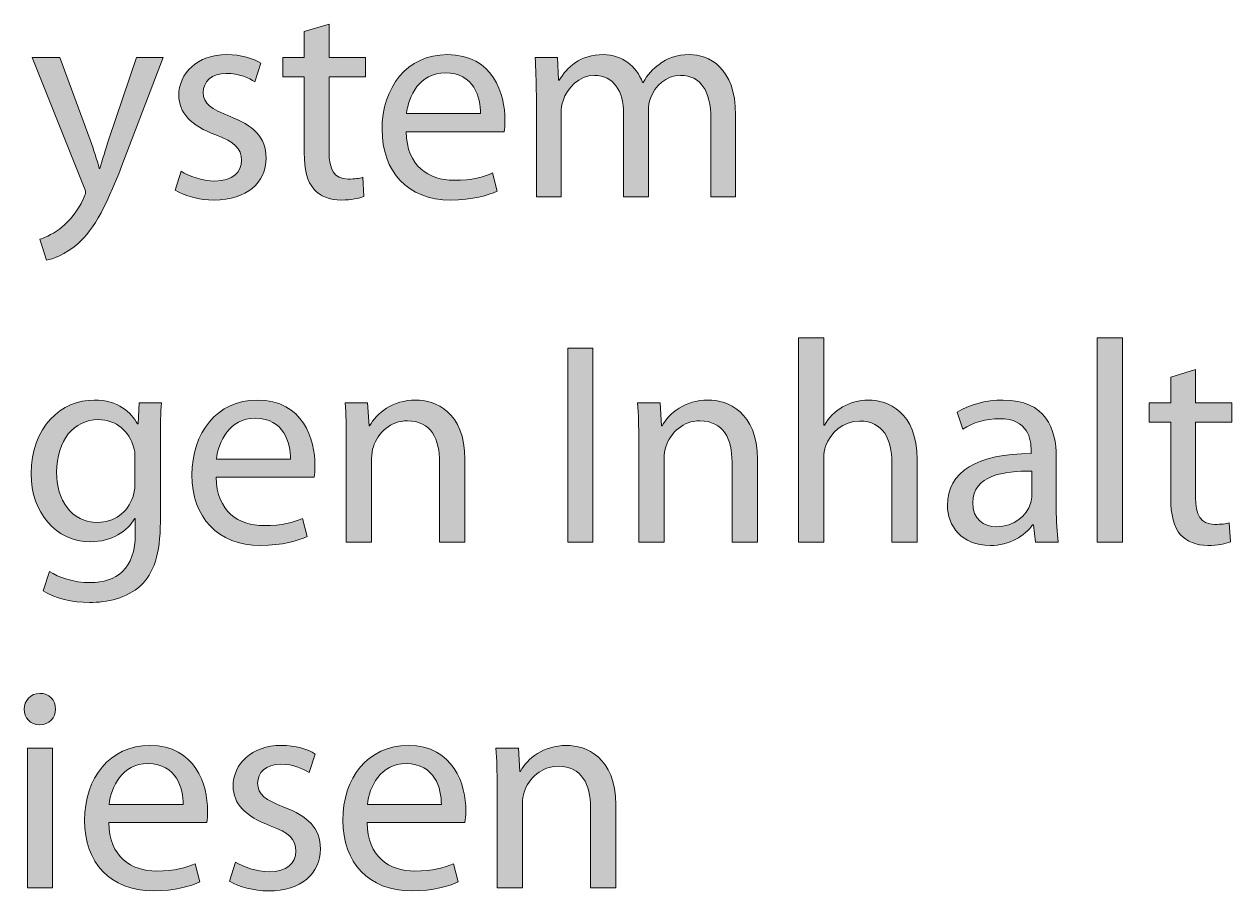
# Model space of a CAD drawing. Header units: inches. Extents: x 0 to 395, y 0 to 191.
# Drawn here: x 365.79 to 385.93, y 5.8 to 20.26 of the extents above; entities that cross this region are included whole.
import ezdxf

# ---------------------------------------------------------------- set-up
doc = ezdxf.new("R2010")
doc.units = ezdxf.units.IN
doc.header["$MEASUREMENT"] = 0
doc.layers.add('Template', color=7, linetype='Continuous')

# ---------------------------------------------------------------- blocks, each defined once
blk = doc.blocks.new('block 34')
at = {"layer": 'Template', "true_color": 0xf6921e}
h = blk.add_hatch(color=30, dxfattribs=at)
h.dxf.hatch_style = 2
edge = h.paths.add_edge_path()
edge.add_spline(control_points=[(370.876, 20.258), (370.876, 20.258), (370.876, 19.701), (370.876, 19.701), (370.876, 19.701), (371.481, 19.701), (371.481, 19.701), (371.481, 19.701), (371.481, 19.379), (371.481, 19.379), (371.481, 19.379), (370.876, 19.379), (370.876, 19.379), (370.876, 19.379), (370.876, 18.126), (370.876, 18.126), (370.876, 17.838), (370.958, 17.675), (371.192, 17.675), (371.308, 17.675), (371.375, 17.684), (371.438, 17.704), (371.438, 17.704), (371.457, 17.382), (371.457, 17.382), (371.375, 17.353), (371.246, 17.324), (371.082, 17.324), (370.885, 17.324), (370.727, 17.392), (370.626, 17.502), (370.511, 17.632), (370.463, 17.838), (370.463, 18.112), (370.463, 18.112), (370.463, 19.379), (370.463, 19.379), (370.463, 19.379), (370.103, 19.379), (370.103, 19.379), (370.103, 19.379), (370.103, 19.701), (370.103, 19.701), (370.103, 19.701), (370.463, 19.701), (370.463, 19.701), (370.463, 19.701), (370.463, 20.133), (370.463, 20.133), (370.463, 20.133), (370.876, 20.258), (370.876, 20.258)], knot_values=[0, 0, 0, 0, 1, 1, 1, 2, 2, 2, 3, 3, 3, 4, 4, 4, 5, 5, 5, 6, 6, 6, 7, 7, 7, 8, 8, 8, 9, 9, 9, 10, 10, 10, 11, 11, 11, 12, 12, 12, 13, 13, 13, 14, 14, 14, 15, 15, 15, 16, 16, 16, 17, 17, 17, 17], degree=3, periodic=1)
h = blk.add_hatch(color=30, dxfattribs=at)
h.dxf.hatch_style = 2
edge = h.paths.add_edge_path()
edge.add_spline(control_points=[(368.408, 17.804), (368.538, 17.727), (368.759, 17.641), (368.97, 17.641), (369.273, 17.641), (369.417, 17.79), (369.417, 17.987), (369.417, 18.188), (369.297, 18.294), (368.989, 18.41), (368.567, 18.563), (368.37, 18.789), (368.37, 19.067), (368.37, 19.442), (368.677, 19.749), (369.172, 19.749), (369.407, 19.749), (369.614, 19.687), (369.739, 19.605), (369.739, 19.605), (369.637, 19.298), (369.637, 19.298), (369.546, 19.355), (369.378, 19.437), (369.162, 19.437), (368.913, 19.437), (368.778, 19.293), (368.778, 19.12), (368.778, 18.928), (368.913, 18.842), (369.215, 18.721), (369.614, 18.573), (369.825, 18.371), (369.825, 18.025), (369.825, 17.612), (369.503, 17.324), (368.961, 17.324), (368.706, 17.324), (368.471, 17.392), (368.308, 17.488), (368.308, 17.488), (368.408, 17.804), (368.408, 17.804)], knot_values=[0, 0, 0, 0, 1, 1, 1, 2, 2, 2, 3, 3, 3, 4, 4, 4, 5, 5, 5, 6, 6, 6, 7, 7, 7, 8, 8, 8, 9, 9, 9, 10, 10, 10, 11, 11, 11, 12, 12, 12, 13, 13, 13, 14, 14, 14, 14], degree=3, periodic=1)
h = blk.add_hatch(color=30, dxfattribs=at)
h.dxf.hatch_style = 2
edge = h.paths.add_edge_path()
edge.add_spline(control_points=[(372.162, 18.462), (372.172, 17.891), (372.532, 17.655), (372.959, 17.655), (373.262, 17.655), (373.449, 17.708), (373.603, 17.776), (373.603, 17.776), (373.679, 17.473), (373.679, 17.473), (373.53, 17.406), (373.271, 17.324), (372.902, 17.324), (372.186, 17.324), (371.759, 17.799), (371.759, 18.501), (371.759, 19.202), (372.172, 19.749), (372.849, 19.749), (373.612, 19.749), (373.809, 19.087), (373.809, 18.659), (373.809, 18.573), (373.804, 18.51), (373.795, 18.462), (373.795, 18.462), (372.162, 18.462), (372.162, 18.462)], knot_values=[0, 0, 0, 0, 1, 1, 1, 2, 2, 2, 3, 3, 3, 4, 4, 4, 5, 5, 5, 6, 6, 6, 7, 7, 7, 8, 8, 8, 9, 9, 9, 9], degree=3, periodic=1)
edge = h.paths.add_edge_path()
edge.add_spline(control_points=[(373.401, 18.765), (373.406, 19.029), (373.291, 19.447), (372.815, 19.447), (372.383, 19.447), (372.201, 19.058), (372.167, 18.765), (372.167, 18.765), (373.401, 18.765), (373.401, 18.765)], knot_values=[0, 0, 0, 0, 1, 1, 1, 2, 2, 2, 3, 3, 3, 3], degree=3, periodic=1)
h = blk.add_hatch(color=30, dxfattribs=at)
h.dxf.hatch_style = 2
edge = h.paths.add_edge_path()
edge.add_spline(control_points=[(374.332, 19.072), (374.332, 19.317), (374.322, 19.509), (374.312, 19.701), (374.312, 19.701), (374.682, 19.701), (374.682, 19.701), (374.682, 19.701), (374.701, 19.322), (374.701, 19.322), (374.701, 19.322), (374.715, 19.322), (374.715, 19.322), (374.845, 19.543), (375.061, 19.749), (375.45, 19.749), (375.762, 19.749), (376.003, 19.557), (376.103, 19.283), (376.103, 19.283), (376.113, 19.283), (376.113, 19.283), (376.185, 19.418), (376.281, 19.514), (376.377, 19.586), (376.516, 19.691), (376.665, 19.749), (376.886, 19.749), (377.198, 19.749), (377.654, 19.547), (377.654, 18.741), (377.654, 18.741), (377.654, 17.377), (377.654, 17.377), (377.654, 17.377), (377.241, 17.377), (377.241, 17.377), (377.241, 17.377), (377.241, 18.688), (377.241, 18.688), (377.241, 19.139), (377.073, 19.403), (376.737, 19.403), (376.492, 19.403), (376.31, 19.226), (376.233, 19.024), (376.214, 18.961), (376.199, 18.889), (376.199, 18.813), (376.199, 18.813), (376.199, 17.377), (376.199, 17.377), (376.199, 17.377), (375.786, 17.377), (375.786, 17.377), (375.786, 17.377), (375.786, 18.77), (375.786, 18.77), (375.786, 19.139), (375.623, 19.403), (375.301, 19.403), (375.042, 19.403), (374.845, 19.192), (374.778, 18.981), (374.754, 18.923), (374.744, 18.846), (374.744, 18.774), (374.744, 18.774), (374.744, 17.377), (374.744, 17.377), (374.744, 17.377), (374.332, 17.377), (374.332, 17.377), (374.332, 17.377), (374.332, 19.072), (374.332, 19.072)], knot_values=[0, 0, 0, 0, 1, 1, 1, 2, 2, 2, 3, 3, 3, 4, 4, 4, 5, 5, 5, 6, 6, 6, 7, 7, 7, 8, 8, 8, 9, 9, 9, 10, 10, 10, 11, 11, 11, 12, 12, 12, 13, 13, 13, 14, 14, 14, 15, 15, 15, 16, 16, 16, 17, 17, 17, 18, 18, 18, 19, 19, 19, 20, 20, 20, 21, 21, 21, 22, 22, 22, 23, 23, 23, 24, 24, 24, 25, 25, 25, 25], degree=3, periodic=1)
h = blk.add_hatch(color=30, dxfattribs=at)
h.dxf.hatch_style = 2
edge = h.paths.add_edge_path()
edge.add_spline(control_points=[(366.388, 19.701), (366.388, 19.701), (366.892, 18.328), (366.892, 18.328), (366.95, 18.174), (367.007, 17.992), (367.045, 17.852), (367.045, 17.852), (367.055, 17.852), (367.055, 17.852), (367.098, 17.992), (367.146, 18.169), (367.204, 18.338), (367.204, 18.338), (367.665, 19.701), (367.665, 19.701), (367.665, 19.701), (368.111, 19.701), (368.111, 19.701), (368.111, 19.701), (367.478, 18.044), (367.478, 18.044), (367.175, 17.248), (366.969, 16.844), (366.68, 16.59), (366.469, 16.412), (366.267, 16.34), (366.162, 16.321), (366.162, 16.321), (366.056, 16.671), (366.056, 16.671), (366.162, 16.705), (366.301, 16.772), (366.426, 16.878), (366.541, 16.969), (366.68, 17.132), (366.781, 17.348), (366.801, 17.392), (366.815, 17.425), (366.815, 17.449), (366.815, 17.473), (366.806, 17.507), (366.781, 17.56), (366.781, 17.56), (365.927, 19.701), (365.927, 19.701), (365.927, 19.701), (366.388, 19.701), (366.388, 19.701)], knot_values=[0, 0, 0, 0, 1, 1, 1, 2, 2, 2, 3, 3, 3, 4, 4, 4, 5, 5, 5, 6, 6, 6, 7, 7, 7, 8, 8, 8, 9, 9, 9, 10, 10, 10, 11, 11, 11, 12, 12, 12, 13, 13, 13, 14, 14, 14, 15, 15, 15, 16, 16, 16, 16], degree=3, periodic=1)
h = blk.add_hatch(color=30, dxfattribs=at)
h.dxf.hatch_style = 2
edge = h.paths.add_edge_path()
edge.add_spline(control_points=[(378.703, 15.026), (378.703, 15.026), (379.126, 15.026), (379.126, 15.026), (379.126, 15.026), (379.126, 13.571), (379.126, 13.571), (379.126, 13.571), (379.135, 13.571), (379.135, 13.571), (379.203, 13.691), (379.308, 13.802), (379.438, 13.874), (379.563, 13.946), (379.712, 13.989), (379.87, 13.989), (380.182, 13.989), (380.682, 13.797), (380.682, 13), (380.682, 13), (380.682, 11.617), (380.682, 11.617), (380.682, 11.617), (380.259, 11.617), (380.259, 11.617), (380.259, 11.617), (380.259, 12.952), (380.259, 12.952), (380.259, 13.326), (380.12, 13.638), (379.721, 13.638), (379.448, 13.638), (379.236, 13.446), (379.155, 13.221), (379.131, 13.158), (379.126, 13.096), (379.126, 13.019), (379.126, 13.019), (379.126, 11.617), (379.126, 11.617), (379.126, 11.617), (378.703, 11.617), (378.703, 11.617), (378.703, 11.617), (378.703, 15.026), (378.703, 15.026)], knot_values=[0, 0, 0, 0, 1, 1, 1, 2, 2, 2, 3, 3, 3, 4, 4, 4, 5, 5, 5, 6, 6, 6, 7, 7, 7, 8, 8, 8, 9, 9, 9, 10, 10, 10, 11, 11, 11, 12, 12, 12, 13, 13, 13, 14, 14, 14, 15, 15, 15, 15], degree=3, periodic=1)
h = blk.add_hatch(color=30, dxfattribs=at)
h.dxf.hatch_style = 2
h.paths.add_polyline_path([(383.681, 15.026), (384.103, 15.026), (384.103, 11.617), (383.681, 11.617)])
h = blk.add_hatch(color=30, dxfattribs=at)
h.dxf.hatch_style = 2
h.paths.add_polyline_path([(375.276, 14.853), (375.276, 11.617), (374.854, 11.617), (374.854, 14.853)])
h = blk.add_hatch(color=30, dxfattribs=at)
h.dxf.hatch_style = 2
edge = h.paths.add_edge_path()
edge.add_spline(control_points=[(385.323, 14.498), (385.323, 14.498), (385.323, 13.941), (385.323, 13.941), (385.323, 13.941), (385.928, 13.941), (385.928, 13.941), (385.928, 13.941), (385.928, 13.619), (385.928, 13.619), (385.928, 13.619), (385.323, 13.619), (385.323, 13.619), (385.323, 13.619), (385.323, 12.366), (385.323, 12.366), (385.323, 12.078), (385.404, 11.915), (385.64, 11.915), (385.755, 11.915), (385.822, 11.924), (385.884, 11.943), (385.884, 11.943), (385.904, 11.622), (385.904, 11.622), (385.822, 11.593), (385.692, 11.564), (385.529, 11.564), (385.332, 11.564), (385.174, 11.631), (385.073, 11.742), (384.958, 11.871), (384.909, 12.078), (384.909, 12.351), (384.909, 12.351), (384.909, 13.619), (384.909, 13.619), (384.909, 13.619), (384.55, 13.619), (384.55, 13.619), (384.55, 13.619), (384.55, 13.941), (384.55, 13.941), (384.55, 13.941), (384.909, 13.941), (384.909, 13.941), (384.909, 13.941), (384.909, 14.373), (384.909, 14.373), (384.909, 14.373), (385.323, 14.498), (385.323, 14.498)], knot_values=[0, 0, 0, 0, 1, 1, 1, 2, 2, 2, 3, 3, 3, 4, 4, 4, 5, 5, 5, 6, 6, 6, 7, 7, 7, 8, 8, 8, 9, 9, 9, 10, 10, 10, 11, 11, 11, 12, 12, 12, 13, 13, 13, 14, 14, 14, 15, 15, 15, 16, 16, 16, 17, 17, 17, 17], degree=3, periodic=1)
h = blk.add_hatch(color=30, dxfattribs=at)
h.dxf.hatch_style = 2
edge = h.paths.add_edge_path()
edge.add_spline(control_points=[(368.063, 11.958), (368.063, 11.42), (367.952, 11.098), (367.732, 10.892), (367.501, 10.685), (367.174, 10.613), (366.882, 10.613), (366.603, 10.613), (366.296, 10.68), (366.109, 10.806), (366.109, 10.806), (366.214, 11.132), (366.214, 11.132), (366.368, 11.031), (366.608, 10.945), (366.896, 10.945), (367.328, 10.945), (367.645, 11.17), (367.645, 11.761), (367.645, 11.761), (367.645, 12.015), (367.645, 12.015), (367.645, 12.015), (367.635, 12.015), (367.635, 12.015), (367.511, 11.799), (367.256, 11.626), (366.896, 11.626), (366.32, 11.626), (365.907, 12.116), (365.907, 12.76), (365.907, 13.547), (366.421, 13.989), (366.958, 13.989), (367.362, 13.989), (367.578, 13.782), (367.683, 13.59), (367.683, 13.59), (367.693, 13.59), (367.693, 13.59), (367.693, 13.59), (367.707, 13.941), (367.707, 13.941), (367.707, 13.941), (368.082, 13.941), (368.082, 13.941), (368.068, 13.778), (368.063, 13.585), (368.063, 13.307), (368.063, 13.307), (368.063, 11.958), (368.063, 11.958)], knot_values=[0, 0, 0, 0, 1, 1, 1, 2, 2, 2, 3, 3, 3, 4, 4, 4, 5, 5, 5, 6, 6, 6, 7, 7, 7, 8, 8, 8, 9, 9, 9, 10, 10, 10, 11, 11, 11, 12, 12, 12, 13, 13, 13, 14, 14, 14, 15, 15, 15, 16, 16, 16, 17, 17, 17, 17], degree=3, periodic=1)
edge = h.paths.add_edge_path()
edge.add_spline(control_points=[(367.64, 13.024), (367.64, 13.096), (367.635, 13.158), (367.616, 13.211), (367.539, 13.461), (367.338, 13.662), (367.026, 13.662), (366.622, 13.662), (366.334, 13.321), (366.334, 12.784), (366.334, 12.328), (366.57, 11.948), (367.021, 11.948), (367.285, 11.948), (367.52, 12.112), (367.607, 12.38), (367.631, 12.452), (367.64, 12.534), (367.64, 12.606), (367.64, 12.606), (367.64, 13.024), (367.64, 13.024)], knot_values=[0, 0, 0, 0, 1, 1, 1, 2, 2, 2, 3, 3, 3, 4, 4, 4, 5, 5, 5, 6, 6, 6, 7, 7, 7, 7], degree=3, periodic=1)
h = blk.add_hatch(color=30, dxfattribs=at)
h.dxf.hatch_style = 2
edge = h.paths.add_edge_path()
edge.add_spline(control_points=[(368.993, 12.702), (369.003, 12.131), (369.363, 11.895), (369.79, 11.895), (370.093, 11.895), (370.28, 11.948), (370.434, 12.015), (370.434, 12.015), (370.511, 11.713), (370.511, 11.713), (370.362, 11.646), (370.102, 11.564), (369.733, 11.564), (369.017, 11.564), (368.59, 12.039), (368.59, 12.74), (368.59, 13.441), (369.003, 13.989), (369.68, 13.989), (370.444, 13.989), (370.641, 13.326), (370.641, 12.899), (370.641, 12.812), (370.636, 12.75), (370.626, 12.702), (370.626, 12.702), (368.993, 12.702), (368.993, 12.702)], knot_values=[0, 0, 0, 0, 1, 1, 1, 2, 2, 2, 3, 3, 3, 4, 4, 4, 5, 5, 5, 6, 6, 6, 7, 7, 7, 8, 8, 8, 9, 9, 9, 9], degree=3, periodic=1)
edge = h.paths.add_edge_path()
edge.add_spline(control_points=[(370.232, 13.005), (370.237, 13.268), (370.122, 13.686), (369.646, 13.686), (369.214, 13.686), (369.032, 13.297), (368.998, 13.005), (368.998, 13.005), (370.232, 13.005), (370.232, 13.005)], knot_values=[0, 0, 0, 0, 1, 1, 1, 2, 2, 2, 3, 3, 3, 3], degree=3, periodic=1)
h = blk.add_hatch(color=30, dxfattribs=at)
h.dxf.hatch_style = 2
edge = h.paths.add_edge_path()
edge.add_spline(control_points=[(371.163, 13.312), (371.163, 13.557), (371.158, 13.749), (371.144, 13.941), (371.144, 13.941), (371.518, 13.941), (371.518, 13.941), (371.518, 13.941), (371.542, 13.557), (371.542, 13.557), (371.542, 13.557), (371.552, 13.557), (371.552, 13.557), (371.667, 13.773), (371.936, 13.989), (372.32, 13.989), (372.641, 13.989), (373.141, 13.797), (373.141, 13), (373.141, 13), (373.141, 11.617), (373.141, 11.617), (373.141, 11.617), (372.719, 11.617), (372.719, 11.617), (372.719, 11.617), (372.719, 12.957), (372.719, 12.957), (372.719, 13.331), (372.58, 13.643), (372.181, 13.643), (371.907, 13.643), (371.691, 13.446), (371.614, 13.211), (371.595, 13.158), (371.585, 13.086), (371.585, 13.014), (371.585, 13.014), (371.585, 11.617), (371.585, 11.617), (371.585, 11.617), (371.163, 11.617), (371.163, 11.617), (371.163, 11.617), (371.163, 13.312), (371.163, 13.312)], knot_values=[0, 0, 0, 0, 1, 1, 1, 2, 2, 2, 3, 3, 3, 4, 4, 4, 5, 5, 5, 6, 6, 6, 7, 7, 7, 8, 8, 8, 9, 9, 9, 10, 10, 10, 11, 11, 11, 12, 12, 12, 13, 13, 13, 14, 14, 14, 15, 15, 15, 15], degree=3, periodic=1)
h = blk.add_hatch(color=30, dxfattribs=at)
h.dxf.hatch_style = 2
edge = h.paths.add_edge_path()
edge.add_spline(control_points=[(376.04, 13.312), (376.04, 13.557), (376.035, 13.749), (376.02, 13.941), (376.02, 13.941), (376.395, 13.941), (376.395, 13.941), (376.395, 13.941), (376.419, 13.557), (376.419, 13.557), (376.419, 13.557), (376.428, 13.557), (376.428, 13.557), (376.544, 13.773), (376.813, 13.989), (377.197, 13.989), (377.518, 13.989), (378.018, 13.797), (378.018, 13), (378.018, 13), (378.018, 11.617), (378.018, 11.617), (378.018, 11.617), (377.595, 11.617), (377.595, 11.617), (377.595, 11.617), (377.595, 12.957), (377.595, 12.957), (377.595, 13.331), (377.456, 13.643), (377.057, 13.643), (376.784, 13.643), (376.568, 13.446), (376.491, 13.211), (376.472, 13.158), (376.462, 13.086), (376.462, 13.014), (376.462, 13.014), (376.462, 11.617), (376.462, 11.617), (376.462, 11.617), (376.04, 11.617), (376.04, 11.617), (376.04, 11.617), (376.04, 13.312), (376.04, 13.312)], knot_values=[0, 0, 0, 0, 1, 1, 1, 2, 2, 2, 3, 3, 3, 4, 4, 4, 5, 5, 5, 6, 6, 6, 7, 7, 7, 8, 8, 8, 9, 9, 9, 10, 10, 10, 11, 11, 11, 12, 12, 12, 13, 13, 13, 14, 14, 14, 15, 15, 15, 15], degree=3, periodic=1)
h = blk.add_hatch(color=30, dxfattribs=at)
h.dxf.hatch_style = 2
edge = h.paths.add_edge_path()
edge.add_spline(control_points=[(383, 12.174), (383, 11.972), (383.01, 11.775), (383.034, 11.617), (383.034, 11.617), (382.654, 11.617), (382.654, 11.617), (382.654, 11.617), (382.621, 11.91), (382.621, 11.91), (382.621, 11.91), (382.606, 11.91), (382.606, 11.91), (382.477, 11.727), (382.227, 11.564), (381.896, 11.564), (381.425, 11.564), (381.185, 11.895), (381.185, 12.231), (381.185, 12.793), (381.684, 13.101), (382.582, 13.096), (382.582, 13.096), (382.582, 13.144), (382.582, 13.144), (382.582, 13.331), (382.53, 13.681), (382.054, 13.677), (381.833, 13.677), (381.608, 13.614), (381.444, 13.504), (381.444, 13.504), (381.348, 13.787), (381.348, 13.787), (381.54, 13.907), (381.823, 13.989), (382.116, 13.989), (382.827, 13.989), (383, 13.504), (383, 13.043), (383, 13.043), (383, 12.174), (383, 12.174)], knot_values=[0, 0, 0, 0, 1, 1, 1, 2, 2, 2, 3, 3, 3, 4, 4, 4, 5, 5, 5, 6, 6, 6, 7, 7, 7, 8, 8, 8, 9, 9, 9, 10, 10, 10, 11, 11, 11, 12, 12, 12, 13, 13, 13, 14, 14, 14, 14], degree=3, periodic=1)
edge = h.paths.add_edge_path()
edge.add_spline(control_points=[(382.592, 12.803), (382.131, 12.812), (381.608, 12.731), (381.608, 12.279), (381.608, 12.001), (381.79, 11.876), (382.001, 11.876), (382.308, 11.876), (382.506, 12.068), (382.573, 12.265), (382.587, 12.313), (382.592, 12.361), (382.592, 12.4), (382.592, 12.4), (382.592, 12.803), (382.592, 12.803)], knot_values=[0, 0, 0, 0, 1, 1, 1, 2, 2, 2, 3, 3, 3, 4, 4, 4, 5, 5, 5, 5], degree=3, periodic=1)
h = blk.add_hatch(color=30, dxfattribs=at)
h.dxf.hatch_style = 2
edge = h.paths.add_edge_path()
edge.add_spline(control_points=[(366.316, 8.834), (366.316, 8.69), (366.214, 8.575), (366.047, 8.575), (365.893, 8.575), (365.792, 8.69), (365.792, 8.834), (365.792, 8.978), (365.898, 9.098), (366.056, 9.098), (366.21, 9.098), (366.316, 8.983), (366.316, 8.834)], knot_values=[0, 0, 0, 0, 1, 1, 1, 2, 2, 2, 3, 3, 3, 4, 4, 4, 4], degree=3, periodic=1)
h.paths.add_polyline_path([(365.845, 5.857), (365.845, 8.181), (366.267, 8.181), (366.267, 5.857)])
h = blk.add_hatch(color=30, dxfattribs=at)
h.dxf.hatch_style = 2
edge = h.paths.add_edge_path()
edge.add_spline(control_points=[(367.203, 6.942), (367.213, 6.371), (367.573, 6.135), (368, 6.135), (368.303, 6.135), (368.49, 6.188), (368.644, 6.256), (368.644, 6.256), (368.72, 5.953), (368.72, 5.953), (368.571, 5.886), (368.312, 5.804), (367.943, 5.804), (367.227, 5.804), (366.8, 6.28), (366.8, 6.98), (366.8, 7.682), (367.213, 8.229), (367.89, 8.229), (368.653, 8.229), (368.85, 7.566), (368.85, 7.139), (368.85, 7.052), (368.845, 6.99), (368.836, 6.942), (368.836, 6.942), (367.203, 6.942), (367.203, 6.942)], knot_values=[0, 0, 0, 0, 1, 1, 1, 2, 2, 2, 3, 3, 3, 4, 4, 4, 5, 5, 5, 6, 6, 6, 7, 7, 7, 8, 8, 8, 9, 9, 9, 9], degree=3, periodic=1)
edge = h.paths.add_edge_path()
edge.add_spline(control_points=[(368.442, 7.245), (368.447, 7.509), (368.332, 7.926), (367.856, 7.926), (367.424, 7.926), (367.242, 7.538), (367.208, 7.245), (367.208, 7.245), (368.442, 7.245), (368.442, 7.245)], knot_values=[0, 0, 0, 0, 1, 1, 1, 2, 2, 2, 3, 3, 3, 3], degree=3, periodic=1)
h = blk.add_hatch(color=30, dxfattribs=at)
h.dxf.hatch_style = 2
edge = h.paths.add_edge_path()
edge.add_spline(control_points=[(369.315, 6.284), (369.444, 6.207), (369.666, 6.121), (369.877, 6.121), (370.179, 6.121), (370.323, 6.27), (370.323, 6.467), (370.323, 6.668), (370.203, 6.774), (369.896, 6.89), (369.473, 7.043), (369.276, 7.269), (369.276, 7.547), (369.276, 7.922), (369.584, 8.229), (370.078, 8.229), (370.314, 8.229), (370.52, 8.167), (370.645, 8.085), (370.645, 8.085), (370.544, 7.778), (370.544, 7.778), (370.453, 7.835), (370.285, 7.917), (370.069, 7.917), (369.819, 7.917), (369.685, 7.773), (369.685, 7.6), (369.685, 7.408), (369.819, 7.322), (370.122, 7.202), (370.52, 7.052), (370.732, 6.851), (370.732, 6.505), (370.732, 6.092), (370.41, 5.804), (369.867, 5.804), (369.613, 5.804), (369.378, 5.871), (369.214, 5.968), (369.214, 5.968), (369.315, 6.284), (369.315, 6.284)], knot_values=[0, 0, 0, 0, 1, 1, 1, 2, 2, 2, 3, 3, 3, 4, 4, 4, 5, 5, 5, 6, 6, 6, 7, 7, 7, 8, 8, 8, 9, 9, 9, 10, 10, 10, 11, 11, 11, 12, 12, 12, 13, 13, 13, 14, 14, 14, 14], degree=3, periodic=1)
h = blk.add_hatch(color=30, dxfattribs=at)
h.dxf.hatch_style = 2
edge = h.paths.add_edge_path()
edge.add_spline(control_points=[(371.509, 6.942), (371.518, 6.371), (371.878, 6.135), (372.306, 6.135), (372.608, 6.135), (372.796, 6.188), (372.949, 6.256), (372.949, 6.256), (373.026, 5.953), (373.026, 5.953), (372.877, 5.886), (372.618, 5.804), (372.248, 5.804), (371.533, 5.804), (371.105, 6.28), (371.105, 6.98), (371.105, 7.682), (371.518, 8.229), (372.195, 8.229), (372.959, 8.229), (373.156, 7.566), (373.156, 7.139), (373.156, 7.052), (373.151, 6.99), (373.141, 6.942), (373.141, 6.942), (371.509, 6.942), (371.509, 6.942)], knot_values=[0, 0, 0, 0, 1, 1, 1, 2, 2, 2, 3, 3, 3, 4, 4, 4, 5, 5, 5, 6, 6, 6, 7, 7, 7, 8, 8, 8, 9, 9, 9, 9], degree=3, periodic=1)
edge = h.paths.add_edge_path()
edge.add_spline(control_points=[(372.748, 7.245), (372.752, 7.509), (372.637, 7.926), (372.162, 7.926), (371.73, 7.926), (371.547, 7.538), (371.514, 7.245), (371.514, 7.245), (372.748, 7.245), (372.748, 7.245)], knot_values=[0, 0, 0, 0, 1, 1, 1, 2, 2, 2, 3, 3, 3, 3], degree=3, periodic=1)
h = blk.add_hatch(color=30, dxfattribs=at)
h.dxf.hatch_style = 2
edge = h.paths.add_edge_path()
edge.add_spline(control_points=[(373.678, 7.552), (373.678, 7.797), (373.673, 7.989), (373.659, 8.181), (373.659, 8.181), (374.033, 8.181), (374.033, 8.181), (374.033, 8.181), (374.057, 7.797), (374.057, 7.797), (374.057, 7.797), (374.067, 7.797), (374.067, 7.797), (374.182, 8.013), (374.451, 8.229), (374.835, 8.229), (375.157, 8.229), (375.656, 8.037), (375.656, 7.24), (375.656, 7.24), (375.656, 5.857), (375.656, 5.857), (375.656, 5.857), (375.234, 5.857), (375.234, 5.857), (375.234, 5.857), (375.234, 7.197), (375.234, 7.197), (375.234, 7.571), (375.094, 7.883), (374.696, 7.883), (374.422, 7.883), (374.206, 7.686), (374.129, 7.451), (374.11, 7.398), (374.101, 7.326), (374.101, 7.254), (374.101, 7.254), (374.101, 5.857), (374.101, 5.857), (374.101, 5.857), (373.678, 5.857), (373.678, 5.857), (373.678, 5.857), (373.678, 7.552), (373.678, 7.552)], knot_values=[0, 0, 0, 0, 1, 1, 1, 2, 2, 2, 3, 3, 3, 4, 4, 4, 5, 5, 5, 6, 6, 6, 7, 7, 7, 8, 8, 8, 9, 9, 9, 10, 10, 10, 11, 11, 11, 12, 12, 12, 13, 13, 13, 14, 14, 14, 15, 15, 15, 15], degree=3, periodic=1)
at = {"layer": 'Template', "lineweight": 0}
for points in [[(383.681, 15.026), (384.103, 15.026), (384.103, 11.617), (383.681, 11.617), (383.681, 15.026)], [(375.276, 14.853), (375.276, 11.617), (374.854, 11.617), (374.854, 14.853), (375.276, 14.853)], [(365.845, 5.857), (365.845, 8.181), (366.267, 8.181), (366.267, 5.857), (365.845, 5.857)]]:
    blk.add_lwpolyline(points, dxfattribs=at)
for points, knots in [([(370.876, 20.258), (370.876, 20.258), (370.876, 19.701), (370.876, 19.701), (370.876, 19.701), (371.481, 19.701), (371.481, 19.701), (371.481, 19.701), (371.481, 19.379), (371.481, 19.379), (371.481, 19.379), (370.876, 19.379), (370.876, 19.379), (370.876, 19.379), (370.876, 18.126), (370.876, 18.126), (370.876, 17.838), (370.958, 17.675), (371.192, 17.675), (371.308, 17.675), (371.375, 17.684), (371.438, 17.704), (371.438, 17.704), (371.457, 17.382), (371.457, 17.382), (371.375, 17.353), (371.246, 17.324), (371.082, 17.324), (370.885, 17.324), (370.727, 17.392), (370.626, 17.502), (370.511, 17.632), (370.463, 17.838), (370.463, 18.112), (370.463, 18.112), (370.463, 19.379), (370.463, 19.379), (370.463, 19.379), (370.103, 19.379), (370.103, 19.379), (370.103, 19.379), (370.103, 19.701), (370.103, 19.701), (370.103, 19.701), (370.463, 19.701), (370.463, 19.701), (370.463, 19.701), (370.463, 20.133), (370.463, 20.133), (370.463, 20.133), (370.876, 20.258), (370.876, 20.258)], [0, 0, 0, 0, 1, 1, 1, 2, 2, 2, 3, 3, 3, 4, 4, 4, 5, 5, 5, 6, 6, 6, 7, 7, 7, 8, 8, 8, 9, 9, 9, 10, 10, 10, 11, 11, 11, 12, 12, 12, 13, 13, 13, 14, 14, 14, 15, 15, 15, 16, 16, 16, 17, 17, 17, 17]), ([(368.408, 17.804), (368.538, 17.727), (368.759, 17.641), (368.97, 17.641), (369.273, 17.641), (369.417, 17.79), (369.417, 17.987), (369.417, 18.188), (369.297, 18.294), (368.989, 18.41), (368.567, 18.563), (368.37, 18.789), (368.37, 19.067), (368.37, 19.442), (368.677, 19.749), (369.172, 19.749), (369.407, 19.749), (369.614, 19.687), (369.739, 19.605), (369.739, 19.605), (369.637, 19.298), (369.637, 19.298), (369.546, 19.355), (369.378, 19.437), (369.162, 19.437), (368.913, 19.437), (368.778, 19.293), (368.778, 19.12), (368.778, 18.928), (368.913, 18.842), (369.215, 18.721), (369.614, 18.573), (369.825, 18.371), (369.825, 18.025), (369.825, 17.612), (369.503, 17.324), (368.961, 17.324), (368.706, 17.324), (368.471, 17.392), (368.308, 17.488), (368.308, 17.488), (368.408, 17.804), (368.408, 17.804)], [0, 0, 0, 0, 1, 1, 1, 2, 2, 2, 3, 3, 3, 4, 4, 4, 5, 5, 5, 6, 6, 6, 7, 7, 7, 8, 8, 8, 9, 9, 9, 10, 10, 10, 11, 11, 11, 12, 12, 12, 13, 13, 13, 14, 14, 14, 14]), ([(372.162, 18.462), (372.172, 17.891), (372.532, 17.655), (372.959, 17.655), (373.262, 17.655), (373.449, 17.708), (373.603, 17.776), (373.603, 17.776), (373.679, 17.473), (373.679, 17.473), (373.53, 17.406), (373.271, 17.324), (372.902, 17.324), (372.186, 17.324), (371.759, 17.799), (371.759, 18.501), (371.759, 19.202), (372.172, 19.749), (372.849, 19.749), (373.612, 19.749), (373.809, 19.087), (373.809, 18.659), (373.809, 18.573), (373.804, 18.51), (373.795, 18.462), (373.795, 18.462), (372.162, 18.462), (372.162, 18.462)], [0, 0, 0, 0, 1, 1, 1, 2, 2, 2, 3, 3, 3, 4, 4, 4, 5, 5, 5, 6, 6, 6, 7, 7, 7, 8, 8, 8, 9, 9, 9, 9]), ([(374.332, 19.072), (374.332, 19.317), (374.322, 19.509), (374.312, 19.701), (374.312, 19.701), (374.682, 19.701), (374.682, 19.701), (374.682, 19.701), (374.701, 19.322), (374.701, 19.322), (374.701, 19.322), (374.715, 19.322), (374.715, 19.322), (374.845, 19.543), (375.061, 19.749), (375.45, 19.749), (375.762, 19.749), (376.003, 19.557), (376.103, 19.283), (376.103, 19.283), (376.113, 19.283), (376.113, 19.283), (376.185, 19.418), (376.281, 19.514), (376.377, 19.586), (376.516, 19.691), (376.665, 19.749), (376.886, 19.749), (377.198, 19.749), (377.654, 19.547), (377.654, 18.741), (377.654, 18.741), (377.654, 17.377), (377.654, 17.377), (377.654, 17.377), (377.241, 17.377), (377.241, 17.377), (377.241, 17.377), (377.241, 18.688), (377.241, 18.688), (377.241, 19.139), (377.073, 19.403), (376.737, 19.403), (376.492, 19.403), (376.31, 19.226), (376.233, 19.024), (376.214, 18.961), (376.199, 18.889), (376.199, 18.813), (376.199, 18.813), (376.199, 17.377), (376.199, 17.377), (376.199, 17.377), (375.786, 17.377), (375.786, 17.377), (375.786, 17.377), (375.786, 18.77), (375.786, 18.77), (375.786, 19.139), (375.623, 19.403), (375.301, 19.403), (375.042, 19.403), (374.845, 19.192), (374.778, 18.981), (374.754, 18.923), (374.744, 18.846), (374.744, 18.774), (374.744, 18.774), (374.744, 17.377), (374.744, 17.377), (374.744, 17.377), (374.332, 17.377), (374.332, 17.377), (374.332, 17.377), (374.332, 19.072), (374.332, 19.072)], [0, 0, 0, 0, 1, 1, 1, 2, 2, 2, 3, 3, 3, 4, 4, 4, 5, 5, 5, 6, 6, 6, 7, 7, 7, 8, 8, 8, 9, 9, 9, 10, 10, 10, 11, 11, 11, 12, 12, 12, 13, 13, 13, 14, 14, 14, 15, 15, 15, 16, 16, 16, 17, 17, 17, 18, 18, 18, 19, 19, 19, 20, 20, 20, 21, 21, 21, 22, 22, 22, 23, 23, 23, 24, 24, 24, 25, 25, 25, 25]), ([(366.388, 19.701), (366.388, 19.701), (366.892, 18.328), (366.892, 18.328), (366.95, 18.174), (367.007, 17.992), (367.045, 17.852), (367.045, 17.852), (367.055, 17.852), (367.055, 17.852), (367.098, 17.992), (367.146, 18.169), (367.204, 18.338), (367.204, 18.338), (367.665, 19.701), (367.665, 19.701), (367.665, 19.701), (368.111, 19.701), (368.111, 19.701), (368.111, 19.701), (367.478, 18.044), (367.478, 18.044), (367.175, 17.248), (366.969, 16.844), (366.68, 16.59), (366.469, 16.412), (366.267, 16.34), (366.162, 16.321), (366.162, 16.321), (366.056, 16.671), (366.056, 16.671), (366.162, 16.705), (366.301, 16.772), (366.426, 16.878), (366.541, 16.969), (366.68, 17.132), (366.781, 17.348), (366.801, 17.392), (366.815, 17.425), (366.815, 17.449), (366.815, 17.473), (366.806, 17.507), (366.781, 17.56), (366.781, 17.56), (365.927, 19.701), (365.927, 19.701), (365.927, 19.701), (366.388, 19.701), (366.388, 19.701)], [0, 0, 0, 0, 1, 1, 1, 2, 2, 2, 3, 3, 3, 4, 4, 4, 5, 5, 5, 6, 6, 6, 7, 7, 7, 8, 8, 8, 9, 9, 9, 10, 10, 10, 11, 11, 11, 12, 12, 12, 13, 13, 13, 14, 14, 14, 15, 15, 15, 16, 16, 16, 16]), ([(373.401, 18.765), (373.406, 19.029), (373.291, 19.447), (372.815, 19.447), (372.383, 19.447), (372.201, 19.058), (372.167, 18.765), (372.167, 18.765), (373.401, 18.765), (373.401, 18.765)], [0, 0, 0, 0, 1, 1, 1, 2, 2, 2, 3, 3, 3, 3]), ([(378.703, 15.026), (378.703, 15.026), (379.126, 15.026), (379.126, 15.026), (379.126, 15.026), (379.126, 13.571), (379.126, 13.571), (379.126, 13.571), (379.135, 13.571), (379.135, 13.571), (379.203, 13.691), (379.308, 13.802), (379.438, 13.874), (379.563, 13.946), (379.712, 13.989), (379.87, 13.989), (380.182, 13.989), (380.682, 13.797), (380.682, 13), (380.682, 13), (380.682, 11.617), (380.682, 11.617), (380.682, 11.617), (380.259, 11.617), (380.259, 11.617), (380.259, 11.617), (380.259, 12.952), (380.259, 12.952), (380.259, 13.326), (380.12, 13.638), (379.721, 13.638), (379.448, 13.638), (379.236, 13.446), (379.155, 13.221), (379.131, 13.158), (379.126, 13.096), (379.126, 13.019), (379.126, 13.019), (379.126, 11.617), (379.126, 11.617), (379.126, 11.617), (378.703, 11.617), (378.703, 11.617), (378.703, 11.617), (378.703, 15.026), (378.703, 15.026)], [0, 0, 0, 0, 1, 1, 1, 2, 2, 2, 3, 3, 3, 4, 4, 4, 5, 5, 5, 6, 6, 6, 7, 7, 7, 8, 8, 8, 9, 9, 9, 10, 10, 10, 11, 11, 11, 12, 12, 12, 13, 13, 13, 14, 14, 14, 15, 15, 15, 15]), ([(385.323, 14.498), (385.323, 14.498), (385.323, 13.941), (385.323, 13.941), (385.323, 13.941), (385.928, 13.941), (385.928, 13.941), (385.928, 13.941), (385.928, 13.619), (385.928, 13.619), (385.928, 13.619), (385.323, 13.619), (385.323, 13.619), (385.323, 13.619), (385.323, 12.366), (385.323, 12.366), (385.323, 12.078), (385.404, 11.915), (385.64, 11.915), (385.755, 11.915), (385.822, 11.924), (385.884, 11.943), (385.884, 11.943), (385.904, 11.622), (385.904, 11.622), (385.822, 11.593), (385.692, 11.564), (385.529, 11.564), (385.332, 11.564), (385.174, 11.631), (385.073, 11.742), (384.958, 11.871), (384.909, 12.078), (384.909, 12.351), (384.909, 12.351), (384.909, 13.619), (384.909, 13.619), (384.909, 13.619), (384.55, 13.619), (384.55, 13.619), (384.55, 13.619), (384.55, 13.941), (384.55, 13.941), (384.55, 13.941), (384.909, 13.941), (384.909, 13.941), (384.909, 13.941), (384.909, 14.373), (384.909, 14.373), (384.909, 14.373), (385.323, 14.498), (385.323, 14.498)], [0, 0, 0, 0, 1, 1, 1, 2, 2, 2, 3, 3, 3, 4, 4, 4, 5, 5, 5, 6, 6, 6, 7, 7, 7, 8, 8, 8, 9, 9, 9, 10, 10, 10, 11, 11, 11, 12, 12, 12, 13, 13, 13, 14, 14, 14, 15, 15, 15, 16, 16, 16, 17, 17, 17, 17]), ([(368.063, 11.958), (368.063, 11.42), (367.952, 11.098), (367.732, 10.892), (367.501, 10.685), (367.174, 10.613), (366.882, 10.613), (366.603, 10.613), (366.296, 10.68), (366.109, 10.806), (366.109, 10.806), (366.214, 11.132), (366.214, 11.132), (366.368, 11.031), (366.608, 10.945), (366.896, 10.945), (367.328, 10.945), (367.645, 11.17), (367.645, 11.761), (367.645, 11.761), (367.645, 12.015), (367.645, 12.015), (367.645, 12.015), (367.635, 12.015), (367.635, 12.015), (367.511, 11.799), (367.256, 11.626), (366.896, 11.626), (366.32, 11.626), (365.907, 12.116), (365.907, 12.76), (365.907, 13.547), (366.421, 13.989), (366.958, 13.989), (367.362, 13.989), (367.578, 13.782), (367.683, 13.59), (367.683, 13.59), (367.693, 13.59), (367.693, 13.59), (367.693, 13.59), (367.707, 13.941), (367.707, 13.941), (367.707, 13.941), (368.082, 13.941), (368.082, 13.941), (368.068, 13.778), (368.063, 13.585), (368.063, 13.307), (368.063, 13.307), (368.063, 11.958), (368.063, 11.958)], [0, 0, 0, 0, 1, 1, 1, 2, 2, 2, 3, 3, 3, 4, 4, 4, 5, 5, 5, 6, 6, 6, 7, 7, 7, 8, 8, 8, 9, 9, 9, 10, 10, 10, 11, 11, 11, 12, 12, 12, 13, 13, 13, 14, 14, 14, 15, 15, 15, 16, 16, 16, 17, 17, 17, 17]), ([(368.993, 12.702), (369.003, 12.131), (369.363, 11.895), (369.79, 11.895), (370.093, 11.895), (370.28, 11.948), (370.434, 12.015), (370.434, 12.015), (370.511, 11.713), (370.511, 11.713), (370.362, 11.646), (370.102, 11.564), (369.733, 11.564), (369.017, 11.564), (368.59, 12.039), (368.59, 12.74), (368.59, 13.441), (369.003, 13.989), (369.68, 13.989), (370.444, 13.989), (370.641, 13.326), (370.641, 12.899), (370.641, 12.812), (370.636, 12.75), (370.626, 12.702), (370.626, 12.702), (368.993, 12.702), (368.993, 12.702)], [0, 0, 0, 0, 1, 1, 1, 2, 2, 2, 3, 3, 3, 4, 4, 4, 5, 5, 5, 6, 6, 6, 7, 7, 7, 8, 8, 8, 9, 9, 9, 9]), ([(371.163, 13.312), (371.163, 13.557), (371.158, 13.749), (371.144, 13.941), (371.144, 13.941), (371.518, 13.941), (371.518, 13.941), (371.518, 13.941), (371.542, 13.557), (371.542, 13.557), (371.542, 13.557), (371.552, 13.557), (371.552, 13.557), (371.667, 13.773), (371.936, 13.989), (372.32, 13.989), (372.641, 13.989), (373.141, 13.797), (373.141, 13), (373.141, 13), (373.141, 11.617), (373.141, 11.617), (373.141, 11.617), (372.719, 11.617), (372.719, 11.617), (372.719, 11.617), (372.719, 12.957), (372.719, 12.957), (372.719, 13.331), (372.58, 13.643), (372.181, 13.643), (371.907, 13.643), (371.691, 13.446), (371.614, 13.211), (371.595, 13.158), (371.585, 13.086), (371.585, 13.014), (371.585, 13.014), (371.585, 11.617), (371.585, 11.617), (371.585, 11.617), (371.163, 11.617), (371.163, 11.617), (371.163, 11.617), (371.163, 13.312), (371.163, 13.312)], [0, 0, 0, 0, 1, 1, 1, 2, 2, 2, 3, 3, 3, 4, 4, 4, 5, 5, 5, 6, 6, 6, 7, 7, 7, 8, 8, 8, 9, 9, 9, 10, 10, 10, 11, 11, 11, 12, 12, 12, 13, 13, 13, 14, 14, 14, 15, 15, 15, 15]), ([(376.04, 13.312), (376.04, 13.557), (376.035, 13.749), (376.02, 13.941), (376.02, 13.941), (376.395, 13.941), (376.395, 13.941), (376.395, 13.941), (376.419, 13.557), (376.419, 13.557), (376.419, 13.557), (376.428, 13.557), (376.428, 13.557), (376.544, 13.773), (376.813, 13.989), (377.197, 13.989), (377.518, 13.989), (378.018, 13.797), (378.018, 13), (378.018, 13), (378.018, 11.617), (378.018, 11.617), (378.018, 11.617), (377.595, 11.617), (377.595, 11.617), (377.595, 11.617), (377.595, 12.957), (377.595, 12.957), (377.595, 13.331), (377.456, 13.643), (377.057, 13.643), (376.784, 13.643), (376.568, 13.446), (376.491, 13.211), (376.472, 13.158), (376.462, 13.086), (376.462, 13.014), (376.462, 13.014), (376.462, 11.617), (376.462, 11.617), (376.462, 11.617), (376.04, 11.617), (376.04, 11.617), (376.04, 11.617), (376.04, 13.312), (376.04, 13.312)], [0, 0, 0, 0, 1, 1, 1, 2, 2, 2, 3, 3, 3, 4, 4, 4, 5, 5, 5, 6, 6, 6, 7, 7, 7, 8, 8, 8, 9, 9, 9, 10, 10, 10, 11, 11, 11, 12, 12, 12, 13, 13, 13, 14, 14, 14, 15, 15, 15, 15]), ([(383, 12.174), (383, 11.972), (383.01, 11.775), (383.034, 11.617), (383.034, 11.617), (382.654, 11.617), (382.654, 11.617), (382.654, 11.617), (382.621, 11.91), (382.621, 11.91), (382.621, 11.91), (382.606, 11.91), (382.606, 11.91), (382.477, 11.727), (382.227, 11.564), (381.896, 11.564), (381.425, 11.564), (381.185, 11.895), (381.185, 12.231), (381.185, 12.793), (381.684, 13.101), (382.582, 13.096), (382.582, 13.096), (382.582, 13.144), (382.582, 13.144), (382.582, 13.331), (382.53, 13.681), (382.054, 13.677), (381.833, 13.677), (381.608, 13.614), (381.444, 13.504), (381.444, 13.504), (381.348, 13.787), (381.348, 13.787), (381.54, 13.907), (381.823, 13.989), (382.116, 13.989), (382.827, 13.989), (383, 13.504), (383, 13.043), (383, 13.043), (383, 12.174), (383, 12.174)], [0, 0, 0, 0, 1, 1, 1, 2, 2, 2, 3, 3, 3, 4, 4, 4, 5, 5, 5, 6, 6, 6, 7, 7, 7, 8, 8, 8, 9, 9, 9, 10, 10, 10, 11, 11, 11, 12, 12, 12, 13, 13, 13, 14, 14, 14, 14]), ([(367.64, 13.024), (367.64, 13.096), (367.635, 13.158), (367.616, 13.211), (367.539, 13.461), (367.338, 13.662), (367.026, 13.662), (366.622, 13.662), (366.334, 13.321), (366.334, 12.784), (366.334, 12.328), (366.57, 11.948), (367.021, 11.948), (367.285, 11.948), (367.52, 12.112), (367.607, 12.38), (367.631, 12.452), (367.64, 12.534), (367.64, 12.606), (367.64, 12.606), (367.64, 13.024), (367.64, 13.024)], [0, 0, 0, 0, 1, 1, 1, 2, 2, 2, 3, 3, 3, 4, 4, 4, 5, 5, 5, 6, 6, 6, 7, 7, 7, 7]), ([(370.232, 13.005), (370.237, 13.268), (370.122, 13.686), (369.646, 13.686), (369.214, 13.686), (369.032, 13.297), (368.998, 13.005), (368.998, 13.005), (370.232, 13.005), (370.232, 13.005)], [0, 0, 0, 0, 1, 1, 1, 2, 2, 2, 3, 3, 3, 3]), ([(382.592, 12.803), (382.131, 12.812), (381.608, 12.731), (381.608, 12.279), (381.608, 12.001), (381.79, 11.876), (382.001, 11.876), (382.308, 11.876), (382.506, 12.068), (382.573, 12.265), (382.587, 12.313), (382.592, 12.361), (382.592, 12.4), (382.592, 12.4), (382.592, 12.803), (382.592, 12.803)], [0, 0, 0, 0, 1, 1, 1, 2, 2, 2, 3, 3, 3, 4, 4, 4, 5, 5, 5, 5]), ([(366.316, 8.834), (366.316, 8.69), (366.214, 8.575), (366.047, 8.575), (365.893, 8.575), (365.792, 8.69), (365.792, 8.834), (365.792, 8.978), (365.898, 9.098), (366.056, 9.098), (366.21, 9.098), (366.316, 8.983), (366.316, 8.834)], [0, 0, 0, 0, 1, 1, 1, 2, 2, 2, 3, 3, 3, 4, 4, 4, 4]), ([(367.203, 6.942), (367.213, 6.371), (367.573, 6.135), (368, 6.135), (368.303, 6.135), (368.49, 6.188), (368.644, 6.256), (368.644, 6.256), (368.72, 5.953), (368.72, 5.953), (368.571, 5.886), (368.312, 5.804), (367.943, 5.804), (367.227, 5.804), (366.8, 6.28), (366.8, 6.98), (366.8, 7.682), (367.213, 8.229), (367.89, 8.229), (368.653, 8.229), (368.85, 7.566), (368.85, 7.139), (368.85, 7.052), (368.845, 6.99), (368.836, 6.942), (368.836, 6.942), (367.203, 6.942), (367.203, 6.942)], [0, 0, 0, 0, 1, 1, 1, 2, 2, 2, 3, 3, 3, 4, 4, 4, 5, 5, 5, 6, 6, 6, 7, 7, 7, 8, 8, 8, 9, 9, 9, 9]), ([(369.315, 6.284), (369.444, 6.207), (369.666, 6.121), (369.877, 6.121), (370.179, 6.121), (370.323, 6.27), (370.323, 6.467), (370.323, 6.668), (370.203, 6.774), (369.896, 6.89), (369.473, 7.043), (369.276, 7.269), (369.276, 7.547), (369.276, 7.922), (369.584, 8.229), (370.078, 8.229), (370.314, 8.229), (370.52, 8.167), (370.645, 8.085), (370.645, 8.085), (370.544, 7.778), (370.544, 7.778), (370.453, 7.835), (370.285, 7.917), (370.069, 7.917), (369.819, 7.917), (369.685, 7.773), (369.685, 7.6), (369.685, 7.408), (369.819, 7.322), (370.122, 7.202), (370.52, 7.052), (370.732, 6.851), (370.732, 6.505), (370.732, 6.092), (370.41, 5.804), (369.867, 5.804), (369.613, 5.804), (369.378, 5.871), (369.214, 5.968), (369.214, 5.968), (369.315, 6.284), (369.315, 6.284)], [0, 0, 0, 0, 1, 1, 1, 2, 2, 2, 3, 3, 3, 4, 4, 4, 5, 5, 5, 6, 6, 6, 7, 7, 7, 8, 8, 8, 9, 9, 9, 10, 10, 10, 11, 11, 11, 12, 12, 12, 13, 13, 13, 14, 14, 14, 14]), ([(371.509, 6.942), (371.518, 6.371), (371.878, 6.135), (372.306, 6.135), (372.608, 6.135), (372.796, 6.188), (372.949, 6.256), (372.949, 6.256), (373.026, 5.953), (373.026, 5.953), (372.877, 5.886), (372.618, 5.804), (372.248, 5.804), (371.533, 5.804), (371.105, 6.28), (371.105, 6.98), (371.105, 7.682), (371.518, 8.229), (372.195, 8.229), (372.959, 8.229), (373.156, 7.566), (373.156, 7.139), (373.156, 7.052), (373.151, 6.99), (373.141, 6.942), (373.141, 6.942), (371.509, 6.942), (371.509, 6.942)], [0, 0, 0, 0, 1, 1, 1, 2, 2, 2, 3, 3, 3, 4, 4, 4, 5, 5, 5, 6, 6, 6, 7, 7, 7, 8, 8, 8, 9, 9, 9, 9]), ([(373.678, 7.552), (373.678, 7.797), (373.673, 7.989), (373.659, 8.181), (373.659, 8.181), (374.033, 8.181), (374.033, 8.181), (374.033, 8.181), (374.057, 7.797), (374.057, 7.797), (374.057, 7.797), (374.067, 7.797), (374.067, 7.797), (374.182, 8.013), (374.451, 8.229), (374.835, 8.229), (375.157, 8.229), (375.656, 8.037), (375.656, 7.24), (375.656, 7.24), (375.656, 5.857), (375.656, 5.857), (375.656, 5.857), (375.234, 5.857), (375.234, 5.857), (375.234, 5.857), (375.234, 7.197), (375.234, 7.197), (375.234, 7.571), (375.094, 7.883), (374.696, 7.883), (374.422, 7.883), (374.206, 7.686), (374.129, 7.451), (374.11, 7.398), (374.101, 7.326), (374.101, 7.254), (374.101, 7.254), (374.101, 5.857), (374.101, 5.857), (374.101, 5.857), (373.678, 5.857), (373.678, 5.857), (373.678, 5.857), (373.678, 7.552), (373.678, 7.552)], [0, 0, 0, 0, 1, 1, 1, 2, 2, 2, 3, 3, 3, 4, 4, 4, 5, 5, 5, 6, 6, 6, 7, 7, 7, 8, 8, 8, 9, 9, 9, 10, 10, 10, 11, 11, 11, 12, 12, 12, 13, 13, 13, 14, 14, 14, 15, 15, 15, 15]), ([(368.442, 7.245), (368.447, 7.509), (368.332, 7.926), (367.856, 7.926), (367.424, 7.926), (367.242, 7.538), (367.208, 7.245), (367.208, 7.245), (368.442, 7.245), (368.442, 7.245)], [0, 0, 0, 0, 1, 1, 1, 2, 2, 2, 3, 3, 3, 3]), ([(372.748, 7.245), (372.752, 7.509), (372.637, 7.926), (372.162, 7.926), (371.73, 7.926), (371.547, 7.538), (371.514, 7.245), (371.514, 7.245), (372.748, 7.245), (372.748, 7.245)], [0, 0, 0, 0, 1, 1, 1, 2, 2, 2, 3, 3, 3, 3])]:
    blk.add_open_spline(points, degree=3, knots=knots, dxfattribs=at)

msp = doc.modelspace()

# ---------------------------------------------------------------- block references
at = {"layer": 'Template'}
msp.add_blockref('block 34', (0, 0), dxfattribs=at)

doc.saveas('drawing.dxf')
